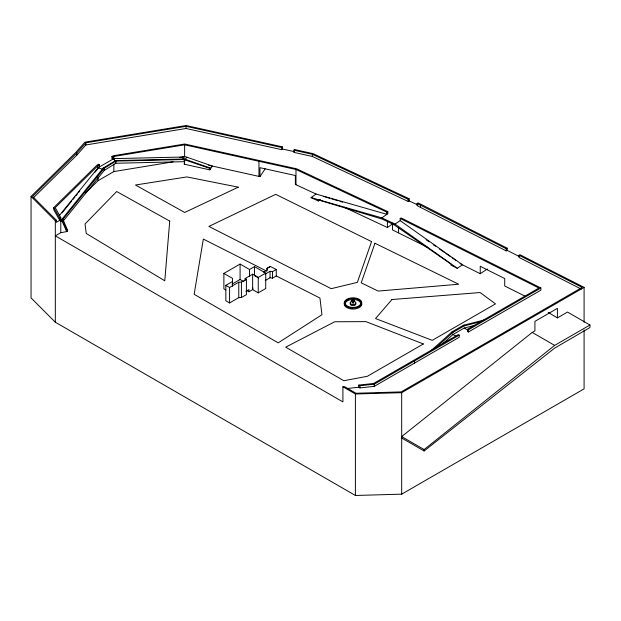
<?xml version="1.0" encoding="UTF-8"?>
<svg xmlns="http://www.w3.org/2000/svg" width="621" height="621" viewBox="0 0 621 621"><rect width="100%" height="100%" fill="white"/><g stroke="black" fill="none" stroke-linecap="round" stroke-linejoin="round"><path stroke-width="0.93" d="M179.834 157.47L184.631 156.678L186.828 157.16L212.382 166.079L209.859 169.882L184.305 164.223L184.569 160.792M581.303 289.13L519.032 257.42L519.032 255.262L582.156 287.407L401.174 391.898L355.98 393.256L344.492 386.619L342.916 386.79L342.916 401.903L55.323 235.864L60.788 232.704L67.495 231.447L67.604 230.251L63 219.547L62.178 219.702L66.765 230.407L66.657 231.602L62.069 220.897L62.007 219.213L103.226 168.05L115.545 160.591L184.336 158.999L210.41 168.035L210.17 169.409M184.305 164.223L184.856 159.116M209.859 169.882L210.41 168.035M60.384 221.216L62.069 220.897L62.007 219.213L62.938 219.244L104.142 168.361L115.793 161.095L183.878 159.512L210.092 168.508M115.793 162.531L115.824 160.567M294.028 150.251L294.346 149.498L313.062 153.643L409.138 198.759L409.138 200.917L408.199 201.46L312.386 156.476L294.028 152.409L294.028 150.251L312.386 154.311L408.199 199.302L409.138 198.759M294.028 152.409L294.346 151.656L282.221 148.97L281.763 149.692L186.059 128.485L85.853 144.972L76.787 155.149L33.27 197.905M281.763 149.692L282.221 146.812L186.121 125.527L84.945 142.17L75.622 152.626L31.05 196.422L31.05 297.901L55.323 322.229L355.398 495.473L401.686 494.161L584.089 388.855L584.089 329.898M185.066 159.822L186.828 157.16M208.602 165.24L259.974 176.62L265.144 168.85M59.236 215.681L98.064 167.74L113.86 158.619L183.878 157.012M62.1 212.863L71.857 200.824M73.076 199.318L74.9 197.059M76.119 195.553L77.338 194.047M78.556 192.541L79.775 191.035M95.013 172.219L98.064 168.462L98.064 165.582L99.515 164.744L99.515 166.902M62.892 221.464L104.142 170.519L115.793 163.253L184.305 161.685M99.515 164.744L98.576 164.2L97.008 165.108L53.763 207.6L59.74 218.196L59.74 220.354L56.286 222.349L56.286 220.191L32.579 196.43L76.787 152.991L85.853 142.807L186.059 126.327L281.763 147.526M98.064 165.582L55.207 207.693L60.788 217.591L60.788 232.704M85.721 192.821L98.064 180.695L113.86 171.575L173.158 161.817M431.339 350.461L452.08 331.808L463.305 325.326L484.512 319.916M435.833 347.791L453.019 332.344L464.236 325.87L482.664 321.158M442.331 344.143L453.019 334.502L464.236 328.028L474.444 325.451M424.127 450.978L554.654 348.117L589.95 327.539L589.95 325.016L567.509 312.06L557.402 317.898L557.402 308.373L534.922 321.352L534.922 330.869L532.213 332.437L401.686 436.586L424.127 449.542L424.127 450.978L401.686 438.022M424.127 449.542L554.654 345.392L589.95 325.016M320.436 199.457L318.294 200.979L311.067 197.587L316.073 194.031L386.875 214.323L387.815 213.779L387.815 211.621L296.652 168.819L184.693 144.018L113.169 155.778L111.935 156.492L111.935 158.65L112.875 159.186L112.875 157.028L113.86 156.461L184.631 144.817L295.984 169.486L386.875 212.165L387.815 211.621M311.067 197.587L381.868 217.878L386.875 214.323L386.875 212.165M417.056 203.463L417.894 202.873L421.364 204.503L507.155 248.19L507.155 250.348L506.216 250.892L417.056 205.621L417.056 203.463L506.216 248.734L507.155 248.19M344.096 207.189L387.426 227.534L392.868 223.669M393.38 223.273L395.003 224.088L400.203 220.634L400.203 218.476L401.143 217.932L540.875 287.989L540.875 290.147L468.389 332.002L467.458 331.459L467.458 329.301L538.935 288.028L400.203 218.476M393.38 224.352L450.916 263.995L450.916 265.074L457.297 268.28L462.498 264.818L400.203 220.634M460.107 263.622L480.243 273.714L487.353 268.986M55.323 322.229L55.323 220.75L56.286 220.191M59.74 218.196L60.788 217.591M225.834 289.976L223.878 288.843L223.878 273.411L240.086 264.057L249.533 269.514L254.517 266.634L265.726 273.108L265.726 288.532L258.243 292.856L253.042 289.844L252.638 287.453M245.155 280.397L245.155 278.503L246.405 279.225L246.405 294.649L241.422 297.529L238.767 297.622L229.576 302.932L225.834 300.774L225.834 285.342L232.518 281.484M231.982 284.17L240.086 279.489L244.022 281.763M225.834 285.342L229.576 287.5L238.767 282.19L241.422 282.097L246.405 279.225M245.155 278.503L252.638 274.187L258.243 277.424L265.726 273.108M265.229 280.545L270.042 277.766L272.534 278.13L276.275 275.972L276.275 269.491L270.306 266.471L266.937 268.419L266.937 270.267M263.537 272.169L267.542 269.856L266.937 268.419L270.306 266.471M265.229 274.071L270.042 271.292L272.534 271.649L276.275 269.491M245.908 291.342L248.897 289.611L248.897 291.777L246.56 290.426M248.897 291.777L252.638 289.611L252.638 274.187M519.032 255.262L519.971 254.719L584.089 287.376L584.089 322.167M358.798 387.24L358.798 385.082L359.932 385.734L374.23 384.197L459.198 335.146L459.198 337.304L374.23 386.363L359.932 387.9L358.798 387.24L347.356 388.474M467.458 329.301L468.389 329.844L540.875 287.989M342.916 386.79L355.398 393.993L401.686 392.682L584.089 287.376M66.765 230.407L67.604 230.251M358.798 385.082L373.586 383.491L458.267 334.603L459.198 335.146M316.073 194.031L295.355 184.46L295.355 175.518L259.974 167.686L259.974 176.62M323.3 196.345L329.759 198.285M331.606 198.836L338.072 200.777M339.92 201.336L342.691 202.167M98.064 167.74L102.364 169.199M60.369 219.881L62.147 220.486M409.138 200.917L417.894 205.031M381.868 217.878L393.574 223.374L393.574 224.453L382.016 219.027L318.294 199.9L318.294 200.979M427.776 247.414L392.511 229.925L392.511 223.187M525.25 296.279L504.718 285.986L504.718 278.557L480.243 266.285L480.243 273.714M266.867 271.214L203.331 239.077L194.156 294.307L278.224 342.846L321.95 314.723L319.931 298.049L276.275 275.972M507.155 250.348L519.117 256.442M532.213 332.437L554.654 345.392M464.097 325.078L465.028 325.614M463.305 325.326L464.236 325.87M464.236 328.028L468.055 330.232M452.08 331.808L453.019 332.344M451.288 332.468L452.228 333.011M453.019 334.502L456.07 336.272M111.935 156.492L112.875 157.028M258.515 277.897L254.517 275.584L254.517 266.634M223.878 273.411L232.518 278.402L232.518 286.304M548.258 312.425L557.402 317.898M426.107 239.714L429.266 241.911M433.21 244.651L435.585 246.289M439.528 249.029L444.271 252.32M445.847 253.415L450.582 256.706M452.166 257.8L456.109 260.541M395.003 224.088L457.297 268.28M31.05 196.422L55.323 220.75M59.74 220.354L53.763 209.758L53.763 207.6M182.372 157.051L183.637 159.605M115.545 160.591L115.793 163.253M113.86 158.619L115.118 161.181M184.546 159.589L184.336 158.999L183.878 159.512L184.305 160.963M62.938 219.244L62.007 219.213L62.069 220.897M104.142 169.805L104.01 168.532L103.094 168.221L103.226 169.494L103.226 168.05L104.142 168.361L104.142 170.519M506.216 248.734L506.216 250.892M468.389 329.844L468.389 332.002M420.51 205.085L420.51 207.243M414.58 360.91L414.58 363.068M408.199 199.302L408.199 201.46M401.686 392.682L401.686 494.161M398.573 227.294L398.573 232.774M387.426 221.759L387.426 227.534M374.23 384.197L374.23 386.363M359.932 385.734L359.932 387.9M355.398 393.993L355.398 495.473M312.386 154.311L312.386 156.476M295.984 169.486L295.984 184.6M294.346 149.498L294.346 150.942M282.221 146.812L282.221 148.97M272.534 271.649L272.534 278.13M270.042 271.292L270.042 277.766M258.949 161.281L258.949 176.395M258.243 277.424L258.243 292.856M249.533 269.514L249.533 276.267M241.422 282.097L241.422 297.529M240.086 264.057L240.086 279.489M238.767 282.19L238.767 297.622M229.576 287.5L229.576 302.932M186.059 126.327L186.059 128.485M184.631 144.817L184.631 156.997M113.86 156.461L113.86 159.341M113.86 164.045L113.86 171.575M98.064 176.931L98.064 180.695M85.853 142.807L85.853 144.972M76.787 152.991L76.787 155.149M361.833 304.267A8.818 5.092 0 0 1 350.275 308.816A8.818 5.092 0 0 1 345.656 301.193M359.606 300.595A8.818 5.092 0 0 1 360.902 301.69M354.599 301.519A2.857 1.653 0 0 1 355.119 304.034A2.857 1.653 0 0 1 350.749 303.894A2.857 1.653 0 0 1 351.75 301.433M351.913 308.482A7.871 4.541 0 0 1 350.578 308.295M345.183 303.731A7.871 4.541 0 0 1 353.473 299.446A7.871 4.541 0 0 1 360.886 304.236M355.585 303.242A2.857 1.653 0 0 1 352.875 305.633A2.857 1.653 0 0 1 350.64 303.079M354.312 301.069A1.428 0.823 0 0 1 352.953 302.264A1.428 0.823 0 0 1 351.835 300.983M352.084 300.82A1.428 0.823 0 0 1 352.386 300.704M353.815 300.75A1.428 0.823 0 0 1 354.102 300.89M169.727 221.099L164.782 280.801L86.234 233.457L85.03 224.002L116.701 191.524L169.727 221.099M352.596 302.823L353.496 302.916L352.596 302.823M371.544 241.592L357.37 282.369L331.203 288.672L208.889 226.424L275.685 194.342L371.544 241.592M374.96 243.261L361.212 282.819L378.142 291.078L458.655 284.232L374.96 243.261M391.952 299.532L375.55 318.55L432.232 340.331L495.511 303.886L480.118 292.538L391.952 299.532M423.359 343.964L367.376 376.287L343.84 380.727L285.707 347.162L334.672 321.771L365.924 321.624L423.359 343.964M238.278 187.177L184.685 212.467L135.463 185.011L186.89 176.923L238.278 187.177M348.202 307.162A8.818 5.092 0 0 0 361.833 303.188A8.818 5.092 0 0 0 349.064 298.359A8.818 5.092 0 0 0 348.202 307.162M348.723 306.704A7.871 4.541 0 0 0 360.886 303.157A7.871 4.541 0 0 0 349.491 298.848A7.871 4.541 0 0 0 348.723 306.704M352.254 301.589A1.428 0.823 0 0 0 354.459 300.944A1.428 0.823 0 0 0 352.386 300.16A1.428 0.823 0 0 0 352.254 301.589"/></g></svg>
